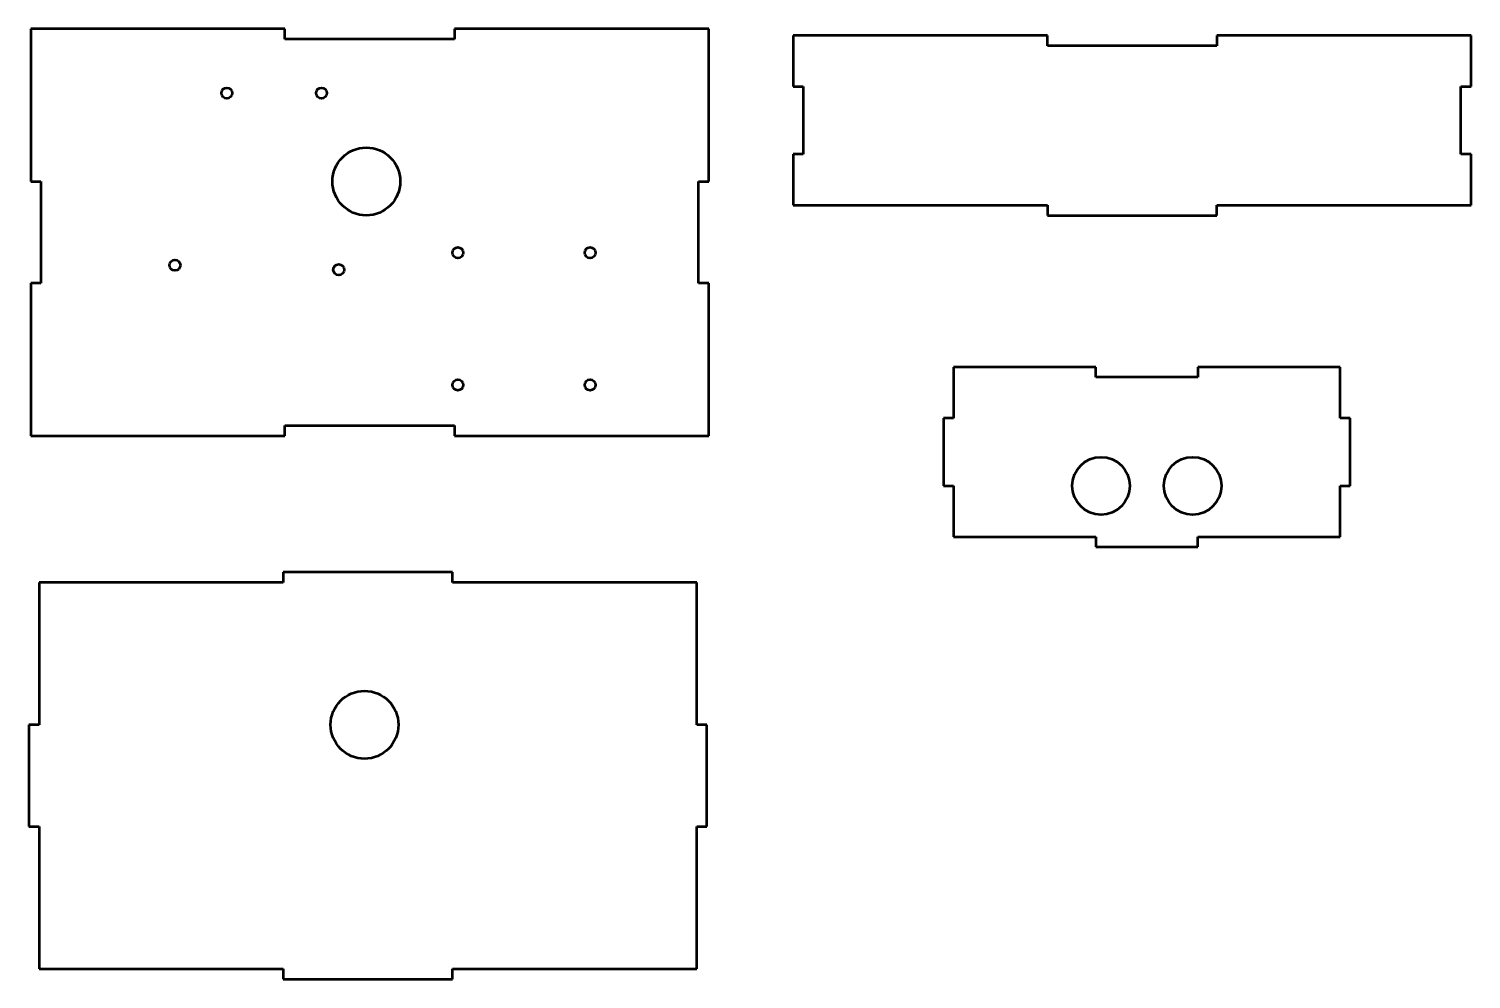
# Model space of a CAD drawing. Header units: millimetres. Extents: x 51 to 476, y 97 to 378.
import ezdxf

# ---------------------------------------------------------------- set-up
doc = ezdxf.new("R2010")
doc.units = ezdxf.units.MM
doc.layers.add('외형선(ISO)', color=7, linetype='Continuous', lineweight=50)

msp = doc.modelspace()

# ---------------------------------------------------------------- linework, layer by layer
at = {"layer": '외형선(ISO)'}
for p, q in [((51.44, 377.54), (51.44, 332.54)), ((126.44, 377.54), (51.44, 377.54)), ((126.44, 374.54), (126.44, 377.54)), ((176.44, 374.54), (126.44, 374.54)), ((251.44, 377.54), (176.44, 377.54)), ((176.44, 377.54), (176.44, 374.54)), ((251.44, 332.54), (251.44, 377.54)), ((276.3, 375.54), (276.3, 360.54)), ((351.3, 375.54), (276.3, 375.54)), ((351.3, 372.54), (351.3, 375.54)), ((401.3, 375.54), (401.3, 372.54)), ((476.3, 375.54), (401.3, 375.54)), ((476.3, 360.54), (476.3, 375.54)), ((401.3, 372.54), (351.3, 372.54)), ((276.3, 360.54), (279.3, 360.54)), ((279.3, 360.54), (279.3, 340.54)), ((473.3, 360.54), (476.3, 360.54)), ((473.3, 340.54), (473.3, 360.54)), ((276.3, 340.54), (276.3, 325.54)), ((279.3, 340.54), (276.3, 340.54)), ((476.3, 340.54), (473.3, 340.54)), ((476.3, 325.54), (476.3, 340.54)), ((51.44, 332.54), (54.44, 332.54)), ((54.44, 332.54), (54.44, 302.54)), ((248.44, 332.54), (251.44, 332.54)), ((248.44, 302.54), (248.44, 332.54)), ((276.3, 325.54), (351.3, 325.54)), ((351.3, 325.54), (351.3, 322.54)), ((401.3, 322.54), (401.3, 325.54)), ((401.3, 325.54), (476.3, 325.54)), ((351.3, 322.54), (401.3, 322.54)), ((54.44, 302.54), (51.44, 302.54)), ((51.44, 302.54), (51.44, 257.54)), ((251.44, 302.54), (248.44, 302.54)), ((251.44, 257.54), (251.44, 302.54)), ((365.64, 277.78), (323.64, 277.78)), ((323.64, 277.78), (323.64, 262.78)), ((365.64, 274.78), (365.64, 277.78)), ((437.64, 277.78), (395.64, 277.78)), ((395.64, 277.78), (395.64, 274.78)), ((437.64, 262.78), (437.64, 277.78)), ((395.64, 274.78), (365.64, 274.78)), ((126.44, 257.54), (126.44, 260.54)), ((126.44, 260.54), (176.44, 260.54)), ((176.44, 260.54), (176.44, 257.54)), ((320.64, 262.78), (320.64, 242.78)), ((323.64, 262.78), (320.64, 262.78)), ((440.64, 262.78), (437.64, 262.78)), ((440.64, 242.78), (440.64, 262.78)), ((51.44, 257.54), (126.44, 257.54)), ((176.44, 257.54), (251.44, 257.54)), ((320.64, 242.78), (323.64, 242.78)), ((323.64, 242.78), (323.64, 227.78)), ((437.64, 227.78), (437.64, 242.78)), ((437.64, 242.78), (440.64, 242.78)), ((323.64, 227.78), (365.64, 227.78)), ((365.64, 227.78), (365.64, 224.78)), ((395.64, 224.78), (395.64, 227.78)), ((395.64, 227.78), (437.64, 227.78)), ((365.64, 224.78), (395.64, 224.78)), ((175.9, 217.32), (125.9, 217.32)), ((125.9, 217.32), (125.9, 214.32)), ((175.9, 214.32), (175.9, 217.32)), ((53.9, 214.32), (53.9, 172.32)), ((125.9, 214.32), (53.9, 214.32)), ((247.9, 214.32), (175.9, 214.32)), ((247.9, 172.32), (247.9, 214.32)), ((53.9, 172.32), (50.9, 172.32)), ((50.9, 172.32), (50.9, 142.32)), ((250.9, 172.32), (247.9, 172.32)), ((250.9, 142.32), (250.9, 172.32)), ((50.9, 142.32), (53.9, 142.32)), ((53.9, 142.32), (53.9, 100.32)), ((247.9, 142.32), (250.9, 142.32)), ((247.9, 100.32), (247.9, 142.32)), ((53.9, 100.32), (125.9, 100.32)), ((125.9, 100.32), (125.9, 97.32)), ((175.9, 97.32), (175.9, 100.32)), ((175.9, 100.32), (247.9, 100.32)), ((125.9, 97.32), (175.9, 97.32))]:
    msp.add_line(p, q, dxfattribs=at)
for centre, radius in [((109.28, 358.59), 1.6), ((137.21, 358.59), 1.6), ((150.44, 332.54), 10), ((177.44, 311.54), 1.6), ((216.44, 311.54), 1.6), ((93.99, 307.84), 1.6), ((142.29, 306.51), 1.6), ((177.44, 272.54), 1.6), ((216.44, 272.54), 1.6), ((367.14, 242.78), 8.5), ((394.14, 242.78), 8.5), ((149.9, 172.32), 10)]:
    msp.add_circle(centre, radius, dxfattribs=at)

doc.saveas('drawing.dxf')
